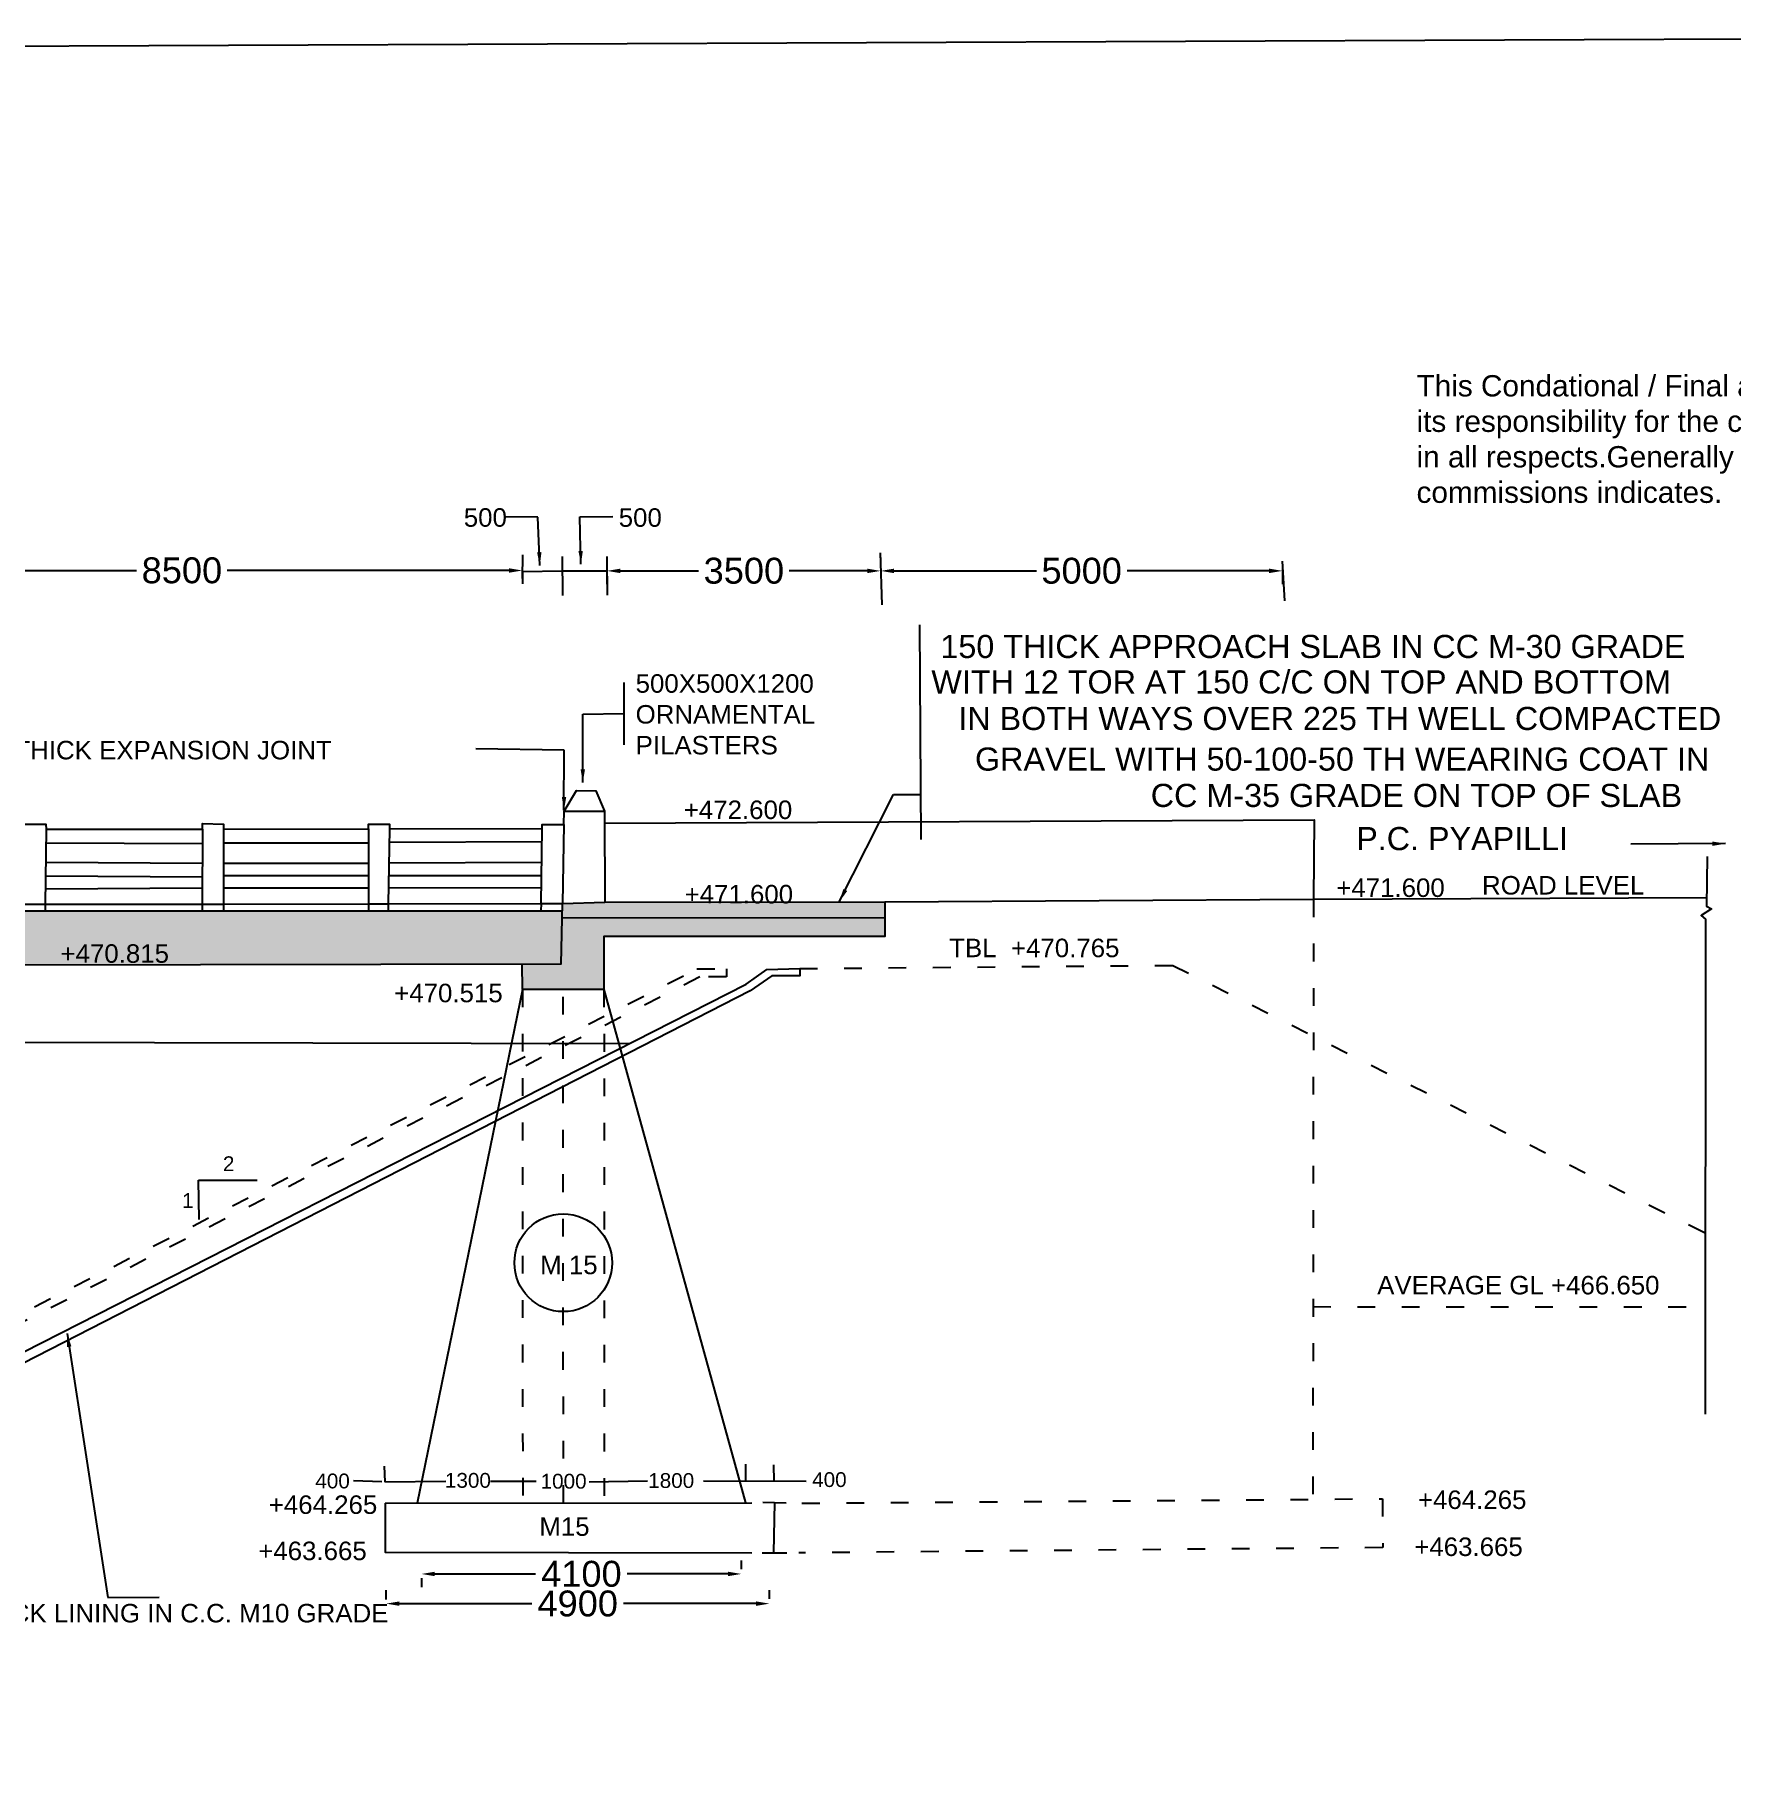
# Model space of a CAD drawing. Header units: inches. Extents: x 19520.9 to 19618.6, y 19567.7 to 19634.2.
# Drawn here: x 19561.4 to 19584.33, y 19610.87 to 19634.2 of the extents above; entities that cross this region are included whole.
import ezdxf

# ---------------------------------------------------------------- set-up
doc = ezdxf.new("R2010")
doc.units = ezdxf.units.IN
doc.header["$MEASUREMENT"] = 0
doc.linetypes.add('ACAD_ISO03W100', pattern=[30, 12, -18])
doc.layers.add('DRAWING', color=7, linetype='Continuous')
doc.styles.get("Standard").update_dxf_attribs({"font": 'arial.ttf'})
doc.dimstyles.get("Standard").update_dxf_attribs({"dimtxt": 0.18, "dimasz": 0.18, "dimexe": 0.18, "dimexo": 0.0625, "dimgap": 0.09, "dimtad": 0, "dimtih": 1, "dimtoh": 1, "dimdec": 4, "dimzin": 0, "dimdsep": 46, "dimtxsty": 'Standard', "dimcen": 0.09, "dimadec": 0, "dimazin": 0, "dimtfac": 1, "dimtdec": 4, "dimtofl": 0, "dimtmove": 0, "dimatfit": 3, "dimfxl": 1, "dimtolj": 1, "dimtzin": 0, "dimarcsym": 0})

# ---------------------------------------------------------------- blocks, each defined once
blk = doc.blocks.new('*D8')
at = {"layer": 'Defpoints', "color": 0, "linetype": 'ACAD_ISO03W100', "transparency": 16777216}
for p in [(19567.99, 19627.012), (19558.784, 19626.96), (19567.99, 19626.961)]:
    blk.add_point(p, dxfattribs=at)
at = {"layer": 'DRAWING', "color": 0, "linetype": 'ACAD_ISO03W100', "lineweight": -2, "transparency": 16777216}
for p, q in [((19558.784, 19627.023), (19558.784, 19627.141)), ((19558.964, 19626.961), (19562.778, 19626.961)), ((19567.81, 19626.961), (19564.003, 19626.961)), ((19567.99, 19626.949), (19567.99, 19626.781))]:
    blk.add_line(p, q, dxfattribs=at)
at = {"layer": 'DRAWING', "color": 0, "linetype": 'ACAD_ISO03W100', "transparency": 16777216}
for points in [[(19558.964, 19626.991), (19558.964, 19626.931), (19558.784, 19626.961)], [(19567.81, 19626.991), (19567.81, 19626.931), (19567.99, 19626.961)]]:
    blk.add_solid(points, dxfattribs=at)
at = {"layer": 'DRAWING', "color": 0, "linetype": 'ACAD_ISO03W100', "transparency": 16777216, "insert": (19563.39, 19626.961), "char_height": 0.35, "attachment_point": 5}
blk.add_mtext('\\A1;8500', dxfattribs=at)
blk = doc.blocks.new('*D9')
at = {"layer": 'Defpoints', "color": 0, "linetype": 'ACAD_ISO03W100', "transparency": 16777216}
for p in [(19569.133, 19626.956), (19572.832, 19626.956), (19572.832, 19626.956)]:
    blk.add_point(p, dxfattribs=at)
at = {"layer": 'DRAWING', "color": 0, "linetype": 'ACAD_ISO03W100', "lineweight": -2, "transparency": 16777216}
for p, q in [((19572.832, 19627.019), (19572.832, 19627.136)), ((19569.133, 19626.894), (19569.133, 19626.776)), ((19569.313, 19626.956), (19570.371, 19626.956)), ((19572.652, 19626.956), (19571.595, 19626.956))]:
    blk.add_line(p, q, dxfattribs=at)
at = {"layer": 'DRAWING', "color": 0, "linetype": 'ACAD_ISO03W100', "transparency": 16777216}
for points in [[(19569.313, 19626.986), (19569.313, 19626.926), (19569.133, 19626.956)], [(19572.652, 19626.986), (19572.652, 19626.926), (19572.832, 19626.956)]]:
    blk.add_solid(points, dxfattribs=at)
at = {"layer": 'DRAWING', "color": 0, "linetype": 'ACAD_ISO03W100', "transparency": 16777216, "insert": (19570.983, 19626.956), "char_height": 0.35, "attachment_point": 5}
blk.add_mtext('\\A1;3500', dxfattribs=at)
blk = doc.blocks.new('*D10')
at = {"layer": 'Defpoints', "color": 0, "linetype": 'ACAD_ISO03W100', "transparency": 16777216}
for p in [(19578.26, 19627.042), (19572.832, 19626.956), (19578.26, 19626.956)]:
    blk.add_point(p, dxfattribs=at)
at = {"layer": 'DRAWING', "color": 0, "linetype": 'ACAD_ISO03W100', "lineweight": -2, "transparency": 16777216}
for p, q in [((19572.832, 19627.019), (19572.832, 19627.136)), ((19573.012, 19626.956), (19574.935, 19626.956)), ((19578.08, 19626.956), (19576.16, 19626.956)), ((19578.26, 19626.98), (19578.26, 19626.776))]:
    blk.add_line(p, q, dxfattribs=at)
at = {"layer": 'DRAWING', "color": 0, "linetype": 'ACAD_ISO03W100', "transparency": 16777216}
for points in [[(19573.012, 19626.986), (19573.012, 19626.926), (19572.832, 19626.956)], [(19578.08, 19626.986), (19578.08, 19626.926), (19578.26, 19626.956)]]:
    blk.add_solid(points, dxfattribs=at)
at = {"layer": 'DRAWING', "color": 0, "linetype": 'ACAD_ISO03W100', "transparency": 16777216, "insert": (19575.547, 19626.956), "char_height": 0.35, "attachment_point": 5}
blk.add_mtext('\\A1;5000', dxfattribs=at)
blk = doc.blocks.new('*D15')
at = {"layer": 'Defpoints', "color": 0, "linetype": 'ACAD_ISO03W100', "transparency": 16777216}
for p in [(19566.626, 19613.41), (19570.949, 19613.403), (19570.949, 19613.403)]:
    blk.add_point(p, dxfattribs=at)
at = {"layer": 'DRAWING', "color": 0, "linetype": 'ACAD_ISO03W100', "lineweight": -2, "transparency": 16777216}
for p, q in [((19570.949, 19613.466), (19570.949, 19613.583)), ((19566.626, 19613.347), (19566.626, 19613.223)), ((19566.806, 19613.403), (19568.169, 19613.403)), ((19570.769, 19613.403), (19569.407, 19613.403))]:
    blk.add_line(p, q, dxfattribs=at)
at = {"layer": 'DRAWING', "color": 0, "linetype": 'ACAD_ISO03W100', "transparency": 16777216}
for points in [[(19566.806, 19613.433), (19566.806, 19613.373), (19566.626, 19613.403)], [(19570.769, 19613.433), (19570.769, 19613.373), (19570.949, 19613.403)]]:
    blk.add_solid(points, dxfattribs=at)
at = {"layer": 'DRAWING', "color": 0, "linetype": 'ACAD_ISO03W100', "transparency": 16777216, "insert": (19568.788, 19613.403), "char_height": 0.35, "attachment_point": 5}
blk.add_mtext('\\A1;4100', dxfattribs=at)
blk = doc.blocks.new('*D16')
at = {"layer": 'Defpoints', "color": 0, "linetype": 'ACAD_ISO03W100', "transparency": 16777216}
for p in [(19571.328, 19613.002), (19571.328, 19613.002), (19566.148, 19612.996)]:
    blk.add_point(p, dxfattribs=at)
at = {"layer": 'DRAWING', "color": 0, "linetype": 'ACAD_ISO03W100', "lineweight": -2, "transparency": 16777216}
for p, q in [((19566.148, 19613.058), (19566.148, 19613.182)), ((19566.328, 19613.002), (19568.119, 19613.002)), ((19571.148, 19613.002), (19569.357, 19613.002)), ((19571.328, 19613.065), (19571.328, 19613.182))]:
    blk.add_line(p, q, dxfattribs=at)
at = {"layer": 'DRAWING', "color": 0, "linetype": 'ACAD_ISO03W100', "transparency": 16777216}
for points in [[(19566.328, 19613.032), (19566.328, 19612.972), (19566.148, 19613.002)], [(19571.148, 19613.032), (19571.148, 19612.972), (19571.328, 19613.002)]]:
    blk.add_solid(points, dxfattribs=at)
at = {"layer": 'DRAWING', "color": 0, "linetype": 'ACAD_ISO03W100', "transparency": 16777216, "insert": (19568.738, 19613.002), "char_height": 0.35, "attachment_point": 5}
blk.add_mtext('\\A1;4900', dxfattribs=at)

msp = doc.modelspace()

# ---------------------------------------------------------------- hatches: boundary and pattern name
at = {"layer": 'DRAWING', "linetype": 'ACAD_ISO03W100', "ltscale": 3}
h = msp.add_hatch(dxfattribs=at)
h.set_pattern_fill('AR-CONC', color=256, scale=0.1, style=0)
h.set_pattern_definition([(50, (0, 0), (0.717260183, -0.062752135), [0.075, -0.825]), (355, (0, 0), (-0.138751334, 0.752192134), [0.06, -0.66]), (100.4514, (0.0598, -0.0052), (0.578509382, 0.689439542), [0.06374019, -0.701142112]), (46.1842, (0, 0.2), (1.06724105, -0.165519014), [0.1125, -1.2375]), (96.6356, (0.0889, 0.1862), (0.934662706, 0.97411787), [0.09561029, -1.051713]), (351.1842, (0, 0.2), (0.934661945, 0.9741186), [0.09, -0.99]), (21, (0.1, 0.15), (0.596907052, -0.402618891), [0.075, -0.825]), (326, (0.1, 0.15), (0.243315332, 0.725150045), [0.06, -0.66]), (71.4514, (0.14974, 0.11645), (0.840222629, 0.322530497), [0.06374019, -0.701142112]), (37.5, (0, 0), (0.0121598553, 0.3328938538), [0, -0.652, 0, -0.67, 0, -0.6625]), (7.5, (0, 0), (0.2630695374, 0.394411712), [0, -0.382, 0, -0.637, 0, -0.2525]), (327.5, (-0.223, 0), (0.5338224362, -0.0225548717), [0, -0.25, 0, -0.78, 0, -1.035]), (317.5, (-0.323, 0), (0.583186169, 0.100104982), [0, -0.325, 0, -0.518, 0, -0.735])])
h.paths.add_polyline_path([(19537.39079, 19622.39), (19536.81595, 19622.39706), (19532.8499, 19622.36545), (19532.84783, 19622.17451), (19537.39, 19622.19742)])
h.paths.add_polyline_path([(19536.80615, 19622.19447), (19532.84783, 19622.17451), (19532.84484, 19621.89993), (19536.80881, 19621.92842)])
h.paths.add_polyline_path([(19537.39, 19622.19742), (19536.80615, 19622.19447), (19536.81595, 19621.21647), (19537.91339, 19621.21647), (19537.90364, 19621.55268), (19537.38174, 19621.55268)])
h.paths.add_polyline_path([(19568.52892, 19622.36071), (19547.74535, 19622.36729), (19537.3904, 19622.29378), (19537.39, 19622.19742), (19537.38174, 19621.55268), (19537.90364, 19621.55268), (19547.17544, 19621.62245), (19548.28695, 19621.62589), (19557.65006, 19621.62685), (19558.76171, 19621.62685), (19568.51561, 19621.64579)])
h.paths.add_polyline_path([(19569.08927, 19622.01381), (19572.88636, 19622.0156), (19572.88708, 19622.27475), (19568.52717, 19622.26686), (19568.51561, 19621.64579), (19567.98964, 19621.64477), (19567.99031, 19621.30145), (19569.09274, 19621.29904)])
h.paths.add_polyline_path([(19572.88765, 19622.48423), (19569.10422, 19622.48141), (19568.5308, 19622.46161), (19568.52717, 19622.26686), (19572.88708, 19622.27475)])
h.paths.add_polyline_path([(19561.68687, 19621.9733), (19563.24485, 19621.9733), (19563.24485, 19621.59301), (19561.68687, 19621.59301)], flags=24)
h.paths.add_polyline_path([(19542.8616, 19621.94859), (19544.41958, 19621.94859), (19544.41958, 19621.5683), (19542.8616, 19621.5683)], flags=24)
h.paths.add_polyline_path([(19570.11931, 19622.77523), (19571.67456, 19622.77523), (19571.67456, 19622.39494), (19570.11931, 19622.39494)], flags=9)

# ---------------------------------------------------------------- linework, layer by layer
at = {"layer": 'DRAWING'}
for points in [[(19520.91232, 19633.87687), (19598.50098, 19634.20259), (19618.26232, 19634.17296), (19618.25562, 19614.90797), (19618.26979, 19612.45934), (19618.27153, 19610.75751), (19618.27416, 19601.81554), (19618.36438, 19568.15909), (19598.56634, 19568.13518), (19592.48325, 19568.15704), (19521.30509, 19567.72119), (19520.91232, 19633.87687)], [(19566.19418, 19623.47265), (19568.25863, 19623.47503), (19568.25863, 19623.52781), (19568.54845, 19623.52781), (19568.55669, 19623.71085), (19568.72266, 19623.98848), (19568.9823, 19623.98549), (19569.09863, 19623.71033), (19569.10422, 19622.48141)], [(19558.52291, 19623.46275), (19561.25317, 19623.46185), (19561.25126, 19623.53439), (19561.55126, 19623.53439), (19561.55554, 19623.46566), (19561.54465, 19622.45128)], [(19561.55554, 19623.46566), (19563.66964, 19623.46566), (19563.66964, 19623.54099), (19563.95109, 19623.53259), (19563.95184, 19622.45373)], [(19563.95114, 19623.46732), (19565.91179, 19623.47265), (19565.91179, 19623.53149), (19566.19418, 19623.53149), (19566.19418, 19623.47265), (19566.17716, 19622.4551)], [(19568.54845, 19623.52781), (19568.5308, 19622.46161)], [(19568.55669, 19623.71085), (19569.09863, 19623.71033)], [(19569.09938, 19623.54569), (19578.68649, 19623.59426), (19578.67921, 19622.51927)], [(19561.55358, 19623.28286), (19563.66864, 19623.27201)], [(19563.66964, 19623.46566), (19563.66445, 19622.45458)], [(19563.95127, 19623.28137), (19565.91179, 19623.28137)], [(19565.91179, 19623.47265), (19565.91179, 19622.4551)], [(19566.19113, 19623.29073), (19568.25598, 19623.29945)], [(19568.24335, 19622.46161), (19568.25863, 19623.47503)], [(19583.9993, 19623.09675), (19583.99142, 19622.42454), (19584.05476, 19622.39167), (19583.91516, 19622.30153), (19583.97485, 19622.24853), (19583.97279, 19615.56346)], [(19561.54876, 19622.83465), (19563.66634, 19622.82379)], [(19561.55075, 19623.01961), (19563.66729, 19623.00876)], [(19563.95146, 19623.00829), (19565.91179, 19623.00829)], [(19563.95158, 19622.8405), (19565.91179, 19622.8405)], [(19566.18363, 19622.84214), (19568.24904, 19622.83939)], [(19566.18645, 19623.0108), (19568.25175, 19623.01859)], [(19561.5469, 19622.66154), (19563.66557, 19622.67189)], [(19563.95169, 19622.67509), (19565.91179, 19622.67509)], [(19566.18085, 19622.6755), (19568.24658, 19622.67577)], [(19537.90364, 19621.55268), (19547.17544, 19621.62245), (19548.28695, 19621.62589), (19557.65006, 19621.62685), (19558.76171, 19621.62685), (19568.51561, 19621.64579), (19568.5308, 19622.46161)], [(19561.24613, 19622.4516), (19561.53068, 19622.45126), (19563.66445, 19622.45458), (19563.93869, 19622.45372), (19565.91356, 19622.4551), (19566.17716, 19622.4551), (19568.24335, 19622.46161), (19568.5308, 19622.46161), (19569.10422, 19622.48141), (19572.88765, 19622.48423), (19578.67921, 19622.51927), (19583.99662, 19622.54496)], [(19572.88765, 19622.48423), (19572.88636, 19622.0156), (19569.08927, 19622.01381), (19569.09274, 19621.29904), (19567.99031, 19621.30145), (19567.98964, 19621.64477)], [(19568.52717, 19622.26686), (19572.88708, 19622.27475)], [(19534.0147, 19621.46818), (19534.42207, 19621.4833), (19546.68555, 19615.35943), (19559.24326, 19615.38087), (19571.01406, 19621.37198), (19571.29104, 19621.56926), (19571.73765, 19621.58233), (19571.73765, 19621.48286), (19571.36099, 19621.48286), (19571.06659, 19621.2839), (19559.23961, 19615.22276), (19546.68549, 19615.19197), (19534.40596, 19621.36487), (19534.01614, 19621.36487), (19534.01231, 19621.46809)], [(19567.99031, 19621.30145), (19566.57038, 19614.36148)], [(19569.09274, 19621.29904), (19571.00659, 19614.36429)], [(19566.13682, 19614.36121), (19566.13497, 19613.69831), (19571.09121, 19613.68998)], [(19566.13682, 19614.36121), (19571.09146, 19614.36435)]]:
    msp.add_lwpolyline(points, dxfattribs=at)
at = {"layer": 'DRAWING', "color": 0, "linetype": 'ACAD_ISO03W100'}
for points in [[(19567.9912, 19627.17275), (19567.98842, 19626.85092)], [(19568.52734, 19627.15056), (19568.53251, 19626.62154)], [(19569.13291, 19627.14887), (19569.13444, 19626.62626)], [(19572.82468, 19627.20192), (19572.84699, 19626.49773)], [(19578.25703, 19627.08902), (19578.2888, 19626.54957)], [(19567.98981, 19626.94933), (19568.52925, 19626.95461)], [(19568.52925, 19626.95461), (19569.13347, 19626.95638)], [(19573.3538, 19626.22643), (19573.3735, 19623.32841)], [(19569.36309, 19625.44873), (19569.36156, 19624.60471)], [(19563.62496, 19618.19223), (19563.61253, 19618.72209), (19564.40486, 19618.72265)], [(19571.00685, 19614.88701), (19571.00593, 19614.65976)], [(19571.38216, 19614.87567), (19571.38812, 19614.65821)], [(19565.7086, 19614.66567), (19566.09027, 19614.65205)], [(19566.12208, 19614.86081), (19566.13117, 19614.64751)], [(19566.1306, 19614.66076), (19566.1306, 19614.66076)], [(19566.13117, 19614.64751), (19566.95492, 19614.65589)], [(19567.55847, 19614.65592), (19568.17561, 19614.65536)], [(19568.89116, 19614.64792), (19569.67955, 19614.65917)], [(19570.43545, 19614.66207), (19571.82428, 19614.65643)], [(19571.23771, 19614.37115), (19571.55264, 19614.36298)], [(19571.39517, 19614.36707), (19571.38263, 19613.68822)], [(19571.23083, 19613.6873), (19571.56456, 19613.68932)]]:
    msp.add_lwpolyline(points, dxfattribs=at)
at = {"layer": 'DRAWING', "linetype": 'ACAD_ISO03W100', "ltscale": 3}
msp.add_lwpolyline([(19537.3904, 19622.29378), (19547.74535, 19622.36729), (19568.52892, 19622.36071)], dxfattribs=at)
at = {"layer": 'DRAWING', "color": 2, "linetype": 'ACAD_ISO03W100', "ltscale": 3}
for points in [[(19561.54465, 19622.45128), (19561.54462, 19622.36292)], [(19563.66445, 19622.45458), (19563.66445, 19622.36225)], [(19563.95184, 19622.45373), (19563.95182, 19622.36216)], [(19565.91179, 19622.4551), (19565.91176, 19622.36154)], [(19566.17716, 19622.4551), (19566.17716, 19622.36145)], [(19568.24335, 19622.46161), (19568.24183, 19622.3608)]]:
    msp.add_lwpolyline(points, dxfattribs=at)
at = {"layer": 'DRAWING', "linetype": 'ACAD_ISO03W100', "ltscale": 0.02}
for points in [[(19578.67921, 19622.51927), (19578.67095, 19614.41169)], [(19558.19186, 19615.37908), (19570.349, 19621.57709), (19570.74679, 19621.57709), (19570.74679, 19621.46906), (19570.38738, 19621.46906), (19558.12905, 19615.22003)], [(19571.73765, 19621.58233), (19576.77678, 19621.62622), (19584.01276, 19617.98857)], [(19567.99031, 19621.30145), (19567.99471, 19614.36238)], [(19568.54416, 19614.36273), (19568.54152, 19621.30025)], [(19569.09274, 19621.29904), (19569.09714, 19614.36308)], [(19578.6736, 19617.0145), (19583.97324, 19617.01286)], [(19571.7681, 19614.35836), (19579.61091, 19614.41895), (19579.61502, 19613.75938), (19571.72605, 19613.68899)]]:
    msp.add_lwpolyline(points, dxfattribs=at)
at = {"layer": 'DRAWING', "linetype": 'ACAD_ISO03W100', "ltscale": 3.002}
msp.add_lwpolyline([(19536.45916, 19620.46606), (19559.07214, 19620.58998), (19569.4354, 19620.56847)], dxfattribs=at)
at = {"layer": 'DRAWING', "color": 0, "linetype": 'ACAD_ISO03W100'}
msp.add_circle((19568.54293, 19617.60729), 0.66027, dxfattribs=at)

# ---------------------------------------------------------------- texts
at = {"layer": 'DRAWING', "color": 0, "linetype": 'ACAD_ISO03W100', "attachment_point": 1}
for s, insert, char_height, width in [('This Condational / Final approval, does not absolve the agency of its responsibility for the correctness of the designs and drawings  in all respects.Generally found in order expect to the omissins and commissions indicates.', (19580.0715, 19629.6006), 0.28760762, 11.7972892), ('500', (19567.19838, 19627.80243), 0.25, 0.8660067), ('500', (19567.19838, 19627.80243), 0.25, 0.8660067), ('500', (19569.29204, 19627.80123), 0.25, 0.8660067), ('150 THICK APPROACH SLAB IN CC M-30 GRADE ', (19573.63809, 19626.09094), 0.3125, 10.2507875), ('WITH 12 TOR AT 150 C/C ON TOP AND BOTTOM', (19573.51615, 19625.61165), 0.3125, 10.4920633), ('500X500X1200\\PORNAMENTAL PILASTERS', (19569.52041, 19625.55956), 0.25, 3.3972713), ('IN BOTH WAYS OVER 225 TH WELL COMPACTED', (19573.88027, 19625.11831), 0.3125, 12.7211736), ('12mm THICK EXPANSION JOINT', (19560.05937, 19624.6594), 0.25, 6.2119925), ('GRAVEL WITH 50-100-50 TH WEARING COAT IN', (19574.10588, 19624.56931), 0.3125, 10.0896543), ('{\\H1.5625x;CC M-35 GRADE ON TOP OF SLAB}', (19576.48048, 19624.0785), 0.2, 7.7129256), ('+472.600', (19570.17049, 19623.85312), 0.25, 1.6954288), (' +471.600', (19578.88976, 19622.8003), 0.25, 4.1442667), ('ROAD LEVEL', (19580.95654, 19622.8331), 0.25, 4.220826), ('+471.600', (19570.18181, 19622.71273), 0.25, 1.7130605), ('+470.815', (19561.74937, 19621.9108), 0.25, 1.6685289), ('TBL  +470.765', (19573.75698, 19621.98638), 0.25, 2.7092473), ('+470.515', (19566.25818, 19621.37745), 0.25, 1.6901738), ('2', (19563.94406, 19619.04564), 0.2, 0.4400789), ('1', (19563.39226, 19618.54833), 0.2, 0.3381974), ('M 15', (19568.23063, 19617.7029), 0.25, 0.8185564), ('AVERAGE GL +466.650', (19579.53983, 19617.43027), 0.25, 4.0011228), ('400', (19565.19267, 19614.75944), 0.2, 1.8203211), ('1300', (19566.94336, 19614.76771), 0.2, 0.7064515), ('1000', (19568.23638, 19614.75602), 0.2, 0.6185518), ('1800', (19569.69025, 19614.76514), 0.2, 0.8214768), ('400', (19571.90536, 19614.77789), 0.2, 1.8203211), ('+464.265', (19564.56368, 19614.46449), 0.25, 1.8283989), ('+464.265', (19564.56368, 19614.46449), 0.25, 1.8283989), ('+464.265', (19580.09022, 19614.53122), 0.25, 1.8283989), ('M15', (19568.21928, 19614.16825), 0.25, 1.2323232), ('+463.665', (19564.4214, 19613.84001), 0.25, 2.0166765), ('+463.665', (19580.0407, 19613.89566), 0.25, 2.0166765), ('100 THICK LINING IN C.C. M10 GRADE', (19559.83564, 19612.99842), 0.25, 8.0451514)]:
    msp.add_mtext(s, dxfattribs=dict(at, insert=insert, char_height=char_height, width=width))
at = {"layer": 'DRAWING', "color": 0, "linetype": 'ACAD_ISO03W100', "ltscale": 2, "insert": (19579.25636, 19623.49515), "char_height": 0.3125, "width": 3.4120674, "attachment_point": 1}
msp.add_mtext('P.C. PYAPILLI', dxfattribs=at)

# ---------------------------------------------------------------- dimensions: what is measured, and where the dimension line sits
at = {"layer": 'DRAWING', "color": 0, "linetype": 'ACAD_ISO03W100'}
for base, p1, p2, text, picture, middle in [((19567.98981, 19626.96112), (19558.78387, 19626.96036), (19567.98981, 19627.01183), '8500', '*D8', (19563.3903, 19626.96112)), ((19578.25977, 19626.95613), (19572.83247, 19626.95613), (19578.25977, 19627.04247), '5000', '*D10', (19575.54749, 19626.95613))]:
    dim = msp.add_linear_dim(base=base, p1=p1, p2=p2, text=text, dimstyle='Standard', override={"dimtxt": 0.35}, dxfattribs=at)
    dim.commit()
    dim.dimension.update_dxf_attribs({"geometry": picture, "text_midpoint": middle, "dimtype": 160})
for base, p1, p2, text, picture, middle in [((19572.83247, 19626.95613), (19569.13347, 19626.95638), (19572.83247, 19626.95613), '3500', '*D9', (19570.98297, 19626.95613)), ((19570.94917, 19613.40316), (19566.62639, 19613.40966), (19570.94917, 19613.40316), '4100', '*D15', (19568.78778, 19613.40316)), ((19571.32768, 19613.00231), (19566.14804, 19612.99594), (19571.32768, 19613.00231), '4900', '*D16', (19568.73786, 19613.00231))]:
    dim = msp.add_linear_dim(base=base, p1=p1, p2=p2, text=text, dimstyle='Standard', override={"dimtxt": 0.35}, dxfattribs=at)
    dim.commit()
    dim.dimension.update_dxf_attribs({"geometry": picture, "text_midpoint": middle})

# ---------------------------------------------------------------- leaders
for points in [[(19568.22565, 19627.0283), (19568.19993, 19627.68317), (19567.76592, 19627.68809)], [(19568.78227, 19627.04541), (19568.76524, 19627.68574), (19569.21359, 19627.69158)], [(19568.80613, 19624.09565), (19568.80913, 19625.02119), (19569.36027, 19625.03068)], [(19568.55222, 19623.72131), (19568.55577, 19624.53269), (19567.36257, 19624.55197)], [(19568.55222, 19623.72131), (19568.55577, 19624.53269), (19567.36257, 19624.55197)], [(19572.27169, 19622.48377), (19573.00682, 19623.93291), (19573.36323, 19623.93303)], [(19561.83978, 19616.65094), (19562.38828, 19613.08384), (19563.0811, 19613.08777)]]:
    msp.add_leader(points, dimstyle='Standard', override={"dimgap": 0.09, "dimtad": 0}, dxfattribs=at)
at = {"layer": 'DRAWING', "color": 0, "linetype": 'ACAD_ISO03W100', "ltscale": 3}
msp.add_leader([(19584.24796, 19623.27065), (19582.96563, 19623.26533)], dimstyle='Standard', override={"dimgap": 0.09, "dimtad": 0}, dxfattribs=at)

doc.saveas('drawing.dxf')
